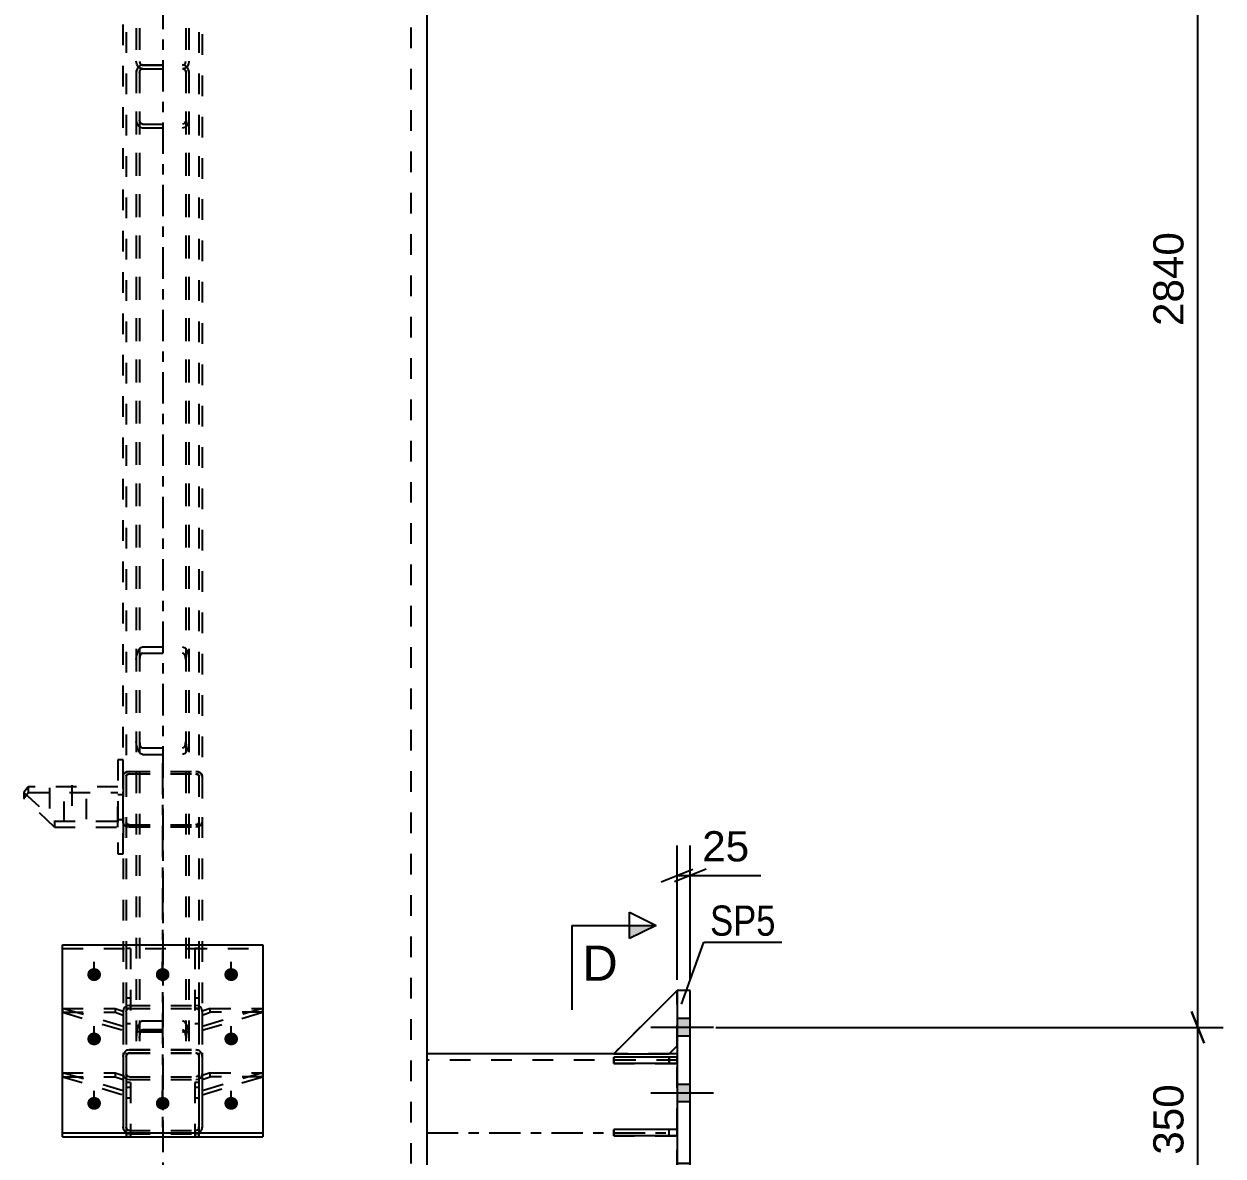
# Model space of a CAD drawing. Header units: millimetres. Extents: x -178 to 663, y -245 to 349.
# Drawn here: x -13.2 to 100.5, y 51.3 to 158.7 of the extents above; entities that cross this region are included whole.
import ezdxf

# ---------------------------------------------------------------- set-up
doc = ezdxf.new("R2010")
doc.units = ezdxf.units.MM
doc.linetypes.add('DXK_LINE_DOT2', pattern=[3.9198, 1.9599, -1.9599])
doc.linetypes.add('DXK_LINE_DOT3', pattern=[5.9187, 2.979, -0.9799, 0.9799, -0.9799])
doc.styles.add('Arial', font='ARIAL.TTF', dxfattribs={"height": 0.2})
doc.styles.add('Arial Narrow', font='ARIALN.TTF', dxfattribs={"height": 0.2})

# ---------------------------------------------------------------- blocks, each defined once
blk = doc.blocks.new('Part-247105013-3455 - 3389')
at = {"color": 7, "linetype": 'DXK_LINE_DOT2'}
for p, q in [((48.75, 67), (42.75, 61)), ((48.75, 61.75), (48.75, 67)), ((48, 61), (48.75, 61.75)), ((42.75, 61), (48, 61))]:
    blk.add_line(p, q, dxfattribs=at)
blk = doc.blocks.new('Part-247105013-3456 - 3389')
at = {"color": 2, "linetype": 'Continuous'}
for p, q in [((48.75, 67), (42.75, 61)), ((48, 61), (48.75, 61.75)), ((42.75, 61), (48, 61))]:
    blk.add_line(p, q, dxfattribs=at)
at = {"color": 7, "linetype": 'DXK_LINE_DOT2'}
blk.add_line((48.75, 61.75), (48.75, 67), dxfattribs=at)
blk = doc.blocks.new('Part-247105013-3481 - 3389')
at = {"color": 7, "linetype": 'DXK_LINE_DOT2'}
for p, q in [((-3.8, 63.59), (-9.55, 65.3)), ((-9.55, 65.3), (-4.55, 65.3)), ((-9.55, 65.3), (-9.55, 64.93)), ((-9.55, 64.93), (-3.8, 63.22)), ((-9.55, 64.93), (-4.55, 64.93)), ((-4.55, 65.3), (-3.8, 65.05)), ((-4.55, 65.3), (-4.55, 64.93)), ((-4.55, 64.93), (-3.8, 64.67)), ((-3.8, 65.05), (-3.8, 63.22))]:
    blk.add_line(p, q, dxfattribs=at)
blk = doc.blocks.new('Part-247105013-3465 - 3389')
at = {"color": 7, "linetype": 'DXK_LINE_DOT2'}
for p, q in [((-2.55, 244.46), (-2.55, 61.38)), ((-2.25, 244.46), (-2.25, 61.38)), ((2.15, 244.46), (2.15, 61.38)), ((2.45, 244.46), (2.45, 61.38)), ((-1.95, 64.11), (-2.18, 63.98)), ((-1.95, 64.11), (1.85, 64.11)), ((2.08, 63.98), (1.85, 64.11)), ((-2.5, 63.11), (-2.55, 62.49)), ((-2.55, 62.93), (-2.5, 63.04)), ((-2.5, 63.04), (-2.37, 63.12)), ((-2.37, 63.12), (-2.18, 63.18)), ((-2.22, 62.98), (-2.25, 62.93)), ((-2.25, 62.49), (-2.22, 62.8)), ((-2.16, 63.03), (-2.22, 62.98)), ((-2.18, 63.18), (-1.95, 63.21)), ((-2.06, 63.06), (-2.16, 63.03)), ((-2.06, 63.24), (-1.95, 63.3)), ((-1.95, 63.07), (-2.06, 63.06)), ((-1.95, 63.3), (1.85, 63.3)), ((-1.95, 63.21), (1.85, 63.21)), ((-1.95, 63.07), (1.85, 63.07)), ((1.85, 63.3), (1.97, 63.24)), ((1.85, 63.21), (2.08, 63.18)), ((1.97, 63.06), (1.85, 63.07)), ((2.07, 63.03), (1.97, 63.06)), ((2.13, 62.98), (2.07, 63.03)), ((2.08, 63.18), (2.28, 63.12)), ((2.15, 62.93), (2.13, 62.98)), ((2.13, 62.8), (2.15, 62.49)), ((2.28, 63.12), (2.41, 63.04)), ((2.45, 62.49), (2.41, 63.11)), ((2.41, 63.04), (2.45, 62.93)), ((-2.25, 61.38), (-2.55, 61.38)), ((2.45, 61.38), (2.15, 61.38))]:
    blk.add_line(p, q, dxfattribs=at)
for centre, radius, start, end in [((-0.71, 62.94), 1.8, 144.5924, 174.7804), ((0.62, 62.94), 1.8, 5.2196, 35.4076), ((-1.33, 62.72), 0.898, 144.5924, 174.7804), ((1.24, 62.72), 0.898, 5.2196, 35.4076)]:
    blk.add_arc(centre, radius, start, end, dxfattribs=at)
blk = doc.blocks.new('Part-247105013-3466 - 3389')
at = {"color": 7, "linetype": 'DXK_LINE_DOT2'}
for p, q in [((-2.18, 154.76), (-2.37, 154.61)), ((-1.95, 154.82), (-2.18, 154.76)), ((-1.95, 154.82), (1.85, 154.82)), ((2.08, 154.76), (1.85, 154.82)), ((2.28, 154.61), (2.08, 154.76)), ((-2.5, 154.38), (-2.55, 154.1)), ((-2.55, 154.1), (-2.55, 90.63)), ((-2.37, 154.61), (-2.5, 154.38)), ((-2.25, 154.1), (-2.22, 154.24)), ((-2.25, 154.1), (-2.25, 90.63)), ((-2.22, 154.24), (-2.16, 154.35)), ((-2.16, 154.35), (-2.06, 154.43)), ((-2.06, 154.43), (-1.95, 154.46)), ((-1.95, 154.46), (1.85, 154.46)), ((1.85, 154.46), (1.97, 154.43)), ((1.97, 154.43), (2.07, 154.35)), ((2.07, 154.35), (2.13, 154.24)), ((2.13, 154.24), (2.15, 154.1)), ((2.15, 154.1), (2.15, 90.63)), ((2.41, 154.38), (2.28, 154.61)), ((2.45, 154.1), (2.41, 154.38)), ((2.45, 154.1), (2.45, 90.63)), ((-2.55, 149.56), (-2.5, 149.29)), ((-2.5, 149.29), (-2.37, 149.05)), ((-2.37, 149.05), (-2.18, 148.9)), ((-2.22, 149.42), (-2.25, 149.56)), ((-2.16, 149.31), (-2.22, 149.42)), ((-2.06, 149.23), (-2.16, 149.31)), ((-1.95, 149.2), (-2.06, 149.23)), ((-1.95, 149.2), (1.85, 149.2)), ((1.97, 149.23), (1.85, 149.2)), ((2.07, 149.31), (1.97, 149.23)), ((2.13, 149.42), (2.07, 149.31)), ((2.08, 148.9), (2.28, 149.05)), ((2.15, 149.56), (2.13, 149.42)), ((2.28, 149.05), (2.41, 149.29)), ((2.41, 149.29), (2.45, 149.56)), ((-2.18, 148.9), (-1.95, 148.84)), ((-1.95, 148.84), (1.85, 148.84)), ((1.85, 148.84), (2.08, 148.9)), ((-2.18, 99.52), (-1.95, 99.61)), ((-1.95, 99), (-2.06, 98.96)), ((-1.95, 99.61), (1.85, 99.61)), ((-1.95, 99), (1.85, 99)), ((1.85, 99.61), (2.08, 99.52)), ((1.97, 98.96), (1.85, 99)), ((-2.55, 98.39), (-2.5, 98.86)), ((-2.22, 98.62), (-2.25, 98.39)), ((2.15, 98.39), (2.13, 98.62)), ((2.41, 98.86), (2.45, 98.39)), ((-2.5, 90.16), (-2.55, 90.63)), ((-2.25, 90.63), (-2.22, 90.39)), ((-2.06, 90.06), (-1.95, 90.01)), ((-1.95, 90.01), (1.85, 90.01)), ((1.85, 90.01), (1.97, 90.06)), ((2.13, 90.39), (2.15, 90.63)), ((2.45, 90.63), (2.41, 90.16)), ((-1.95, 89.4), (-2.18, 89.49)), ((-1.95, 89.4), (1.85, 89.4)), ((2.08, 89.49), (1.85, 89.4))]:
    blk.add_line(p, q, dxfattribs=at)
for centre, radius, start, end in [((-1.32, 98.69), 1.19, 135.8055, 172.0335), ((-1.64, 98.54), 0.594, 135.8055, 172.0335), ((1.54, 98.54), 0.594, 7.9665, 44.1945), ((1.23, 98.69), 1.19, 7.9665, 44.1945), ((-1.32, 90.32), 1.19, 187.9665, 224.1945), ((-1.64, 90.47), 0.594, 187.9665, 224.1945), ((1.54, 90.47), 0.594, 315.8055, 352.0335), ((1.23, 90.32), 1.19, 315.8055, 352.0335)]:
    blk.add_arc(centre, radius, start, end, dxfattribs=at)
blk = doc.blocks.new('Part-247105013-3437 - 3389')
at = {"color": 2, "linetype": 'Continuous'}
for p, q in [((42.75, 61), (25, 61)), ((48.75, 61), (48, 61)), ((42.75, 46), (25, 46)), ((48.75, 46), (48, 46))]:
    blk.add_line(p, q, dxfattribs=at)
at = {"color": 7, "linetype": 'DXK_LINE_DOT2'}
for p, q in [((25, 61), (25, 46)), ((48.75, 60.4), (25, 60.4)), ((48, 61), (42.75, 61)), ((48.75, 46), (48.75, 61)), ((48.75, 46.6), (25, 46.6)), ((48, 46), (42.75, 46))]:
    blk.add_line(p, q, dxfattribs=at)
at = {"color": 7, "linetype": 'DXK_LINE_DOT3'}
blk.add_line((25, 53.5), (48.75, 53.5), dxfattribs=at)
blk = doc.blocks.new('Part-247105013-3507 - 3389')
at = {"color": 2, "linetype": 'Continuous'}
for p, q in [((48.75, 60.68), (42.75, 60.68)), ((42.75, 60.08), (42.75, 60.68)), ((48.75, 60.68), (48.75, 60.08)), ((48.75, 60.08), (42.75, 60.08))]:
    blk.add_line(p, q, dxfattribs=at)
at = {"color": 7, "linetype": 'DXK_LINE_DOT2'}
blk.add_line((48, 60.08), (48, 60.68), dxfattribs=at)
blk = doc.blocks.new('Part-247105013-3447 - 3389')
at = {"color": 2, "linetype": 'Continuous'}
for p, q in [((50, 67), (48.75, 67)), ((48.75, 67), (48.75, 40)), ((50, 40), (50, 67)), ((48.75, 40), (50, 40))]:
    blk.add_line(p, q, dxfattribs=at)
blk = doc.blocks.new('Part-247105013-3454 - 3389')
at = {"color": 2, "linetype": 'Continuous'}
for p, q in [((48.75, 53.8), (42.75, 53.8)), ((42.75, 53.2), (42.75, 53.8)), ((48.75, 53.8), (48.75, 53.2)), ((48.75, 53.2), (42.75, 53.2))]:
    blk.add_line(p, q, dxfattribs=at)
at = {"color": 7, "linetype": 'DXK_LINE_DOT2'}
blk.add_line((48, 53.2), (48, 53.8), dxfattribs=at)
blk = doc.blocks.new('Part-247105013-3461 - 3389')
at = {"color": 7, "linetype": 'DXK_LINE_DOT2'}
for p, q in [((4.45, 59.2), (3.7, 58.94)), ((9.45, 59.2), (3.7, 57.49)), ((4.45, 58.82), (4.45, 59.2)), ((4.45, 59.2), (9.45, 59.2)), ((9.45, 58.82), (9.45, 59.2)), ((3.7, 58.94), (3.7, 57.11)), ((3.7, 58.56), (4.45, 58.82)), ((3.7, 57.11), (9.45, 58.82)), ((9.45, 58.82), (4.45, 58.82))]:
    blk.add_line(p, q, dxfattribs=at)
blk = doc.blocks.new('Part-247105013-3462 - 3389')
at = {"color": 7, "linetype": 'DXK_LINE_DOT2'}
for p, q in [((4.45, 65.3), (3.7, 65.05)), ((9.45, 65.3), (3.7, 63.59)), ((3.7, 65.05), (3.7, 63.22)), ((3.7, 64.67), (4.45, 64.93)), ((3.7, 63.22), (9.45, 64.93)), ((4.45, 64.93), (4.45, 65.3)), ((4.45, 65.3), (9.45, 65.3)), ((9.45, 64.93), (4.45, 64.93)), ((9.45, 64.93), (9.45, 65.3))]:
    blk.add_line(p, q, dxfattribs=at)
blk = doc.blocks.new('Part-247105013-3467 - 3389')
at = {"color": 7, "linetype": 'DXK_LINE_DOT2'}
for p, q in [((-3.75, 87.51), (-3.62, 87.65)), ((-3.62, 87.65), (-3.43, 87.74)), ((-3.43, 87.74), (-3.2, 87.77)), ((-3.2, 87.77), (3.1, 87.77)), ((3.1, 87.77), (3.33, 87.74)), ((3.33, 87.74), (3.53, 87.65)), ((3.53, 87.65), (3.66, 87.51)), ((-3.8, 87.35), (-3.75, 87.51)), ((-3.8, 87.35), (-3.8, 54.03)), ((-3.47, 87.43), (-3.5, 87.35)), ((-3.5, 87.35), (-3.5, 54.03)), ((-3.41, 87.5), (-3.47, 87.43)), ((-3.31, 87.54), (-3.41, 87.5)), ((-3.2, 87.56), (-3.31, 87.54)), ((-3.2, 87.56), (3.1, 87.56)), ((3.22, 87.54), (3.1, 87.56)), ((3.32, 87.5), (3.22, 87.54)), ((3.38, 87.43), (3.32, 87.5)), ((3.4, 87.35), (3.38, 87.43)), ((3.4, 87.35), (3.4, 54.03)), ((3.66, 87.51), (3.7, 87.35)), ((3.7, 87.35), (3.7, 54.03)), ((-3.75, 82.78), (-3.8, 82.94)), ((-3.62, 82.64), (-3.75, 82.78)), ((-3.43, 82.55), (-3.62, 82.64)), ((-3.5, 82.94), (-3.47, 82.86)), ((-3.47, 82.86), (-3.41, 82.79)), ((-3.2, 82.52), (-3.43, 82.55)), ((-3.41, 82.79), (-3.31, 82.75)), ((-3.31, 82.75), (-3.2, 82.73)), ((-3.2, 82.73), (3.1, 82.73)), ((-3.2, 82.52), (3.1, 82.52)), ((3.1, 82.73), (3.22, 82.75)), ((3.33, 82.55), (3.1, 82.52)), ((3.22, 82.75), (3.32, 82.79)), ((3.32, 82.79), (3.38, 82.86)), ((3.53, 82.64), (3.33, 82.55)), ((3.38, 82.86), (3.4, 82.94)), ((3.66, 82.78), (3.53, 82.64)), ((3.7, 82.94), (3.66, 82.78)), ((-3.75, 60.98), (-3.8, 60.74)), ((-3.5, 60.74), (-3.47, 60.86)), ((-3.47, 60.86), (-3.41, 60.96)), ((-3.2, 61.38), (-3.43, 61.33)), ((-3.41, 60.96), (-3.31, 61.03)), ((-3.31, 61.03), (-3.2, 61.06)), ((-3.2, 61.38), (3.1, 61.38)), ((-3.2, 61.06), (3.1, 61.06)), ((3.33, 61.33), (3.1, 61.38)), ((3.1, 61.06), (3.22, 61.03)), ((3.22, 61.03), (3.32, 60.96)), ((3.32, 60.96), (3.38, 60.86)), ((3.38, 60.86), (3.4, 60.74)), ((3.7, 60.74), (3.66, 60.98)), ((-3.8, 54.03), (-3.75, 53.79)), ((-3.47, 53.91), (-3.5, 54.03)), ((-3.41, 53.81), (-3.47, 53.91)), ((-3.31, 53.74), (-3.41, 53.81)), ((-3.2, 53.71), (-3.31, 53.74)), ((-3.2, 53.71), (3.1, 53.71)), ((3.22, 53.74), (3.1, 53.71)), ((3.32, 53.81), (3.22, 53.74)), ((3.38, 53.91), (3.32, 53.81)), ((3.4, 54.03), (3.38, 53.91)), ((3.66, 53.79), (3.7, 54.03)), ((-3.43, 53.44), (-3.2, 53.4)), ((-3.2, 53.4), (3.1, 53.4)), ((3.1, 53.4), (3.33, 53.44))]:
    blk.add_line(p, q, dxfattribs=at)
at = {"color": 7, "linetype": 'DXK_LINE_DOT3'}
blk.add_line((-0.05, 88.56), (-0.05, 53.97), dxfattribs=at)
at = {"color": 7, "linetype": 'DXK_LINE_DOT2'}
for centre, start, end in [((-3.17, 60.76), 114.32, 159.2417), ((3.08, 60.76), 20.7583, 65.68), ((-3.17, 54.01), 200.7583, 245.68), ((3.08, 54.01), 294.32, 339.2417)]:
    blk.add_arc(centre, 0.621, start, end, dxfattribs=at)
blk = doc.blocks.new('Part-247105013-3480 - 3389')
at = {"color": 7, "linetype": 'DXK_LINE_DOT2'}
for p, q in [((-3.8, 57.49), (-9.55, 59.2)), ((-9.55, 59.2), (-4.55, 59.2)), ((-9.55, 59.2), (-9.55, 58.82)), ((-4.55, 59.2), (-3.8, 58.94)), ((-4.55, 59.2), (-4.55, 58.82)), ((-9.55, 58.82), (-3.8, 57.11)), ((-9.55, 58.82), (-4.55, 58.82)), ((-4.55, 58.82), (-3.8, 58.56)), ((-3.8, 58.94), (-3.8, 57.11))]:
    blk.add_line(p, q, dxfattribs=at)
blk = doc.blocks.new('Part-247105013-3482 - 3389')
at = {"color": 7, "linetype": 'DXK_LINE_DOT2'}
for p, q in [((3, 70.99), (3, 63.87)), ((3.4, 70.99), (3, 70.99)), ((3.4, 70.99), (3.4, 63.87)), ((3, 66.29), (3.4, 66.29)), ((3, 65.33), (3.4, 65.33)), ((3, 63.87), (3.4, 63.87))]:
    blk.add_line(p, q, dxfattribs=at)
blk = doc.blocks.new('Part-247105013-3485 - 3389')
at = {"color": 7, "linetype": 'DXK_LINE_DOT2'}
for p, q in [((48.75, 53.8), (42.75, 53.8)), ((42.75, 53.8), (42.75, 53.2)), ((48, 53.2), (48, 53.8)), ((48.75, 53.2), (48.75, 53.8)), ((42.75, 53.2), (48.75, 53.2))]:
    blk.add_line(p, q, dxfattribs=at)
blk = doc.blocks.new('Part-247105013-3486 - 3389')
at = {"color": 7, "linetype": 'DXK_LINE_DOT2'}
for p, q in [((48.75, 60.68), (42.75, 60.68)), ((42.75, 60.68), (42.75, 60.08)), ((48, 60.68), (48, 60.08)), ((48.75, 60.08), (48.75, 60.68)), ((42.75, 60.08), (48.75, 60.08))]:
    blk.add_line(p, q, dxfattribs=at)
blk = doc.blocks.new('Part-247105013-3585 - 3389')
at = {"color": 7, "linetype": 'DXK_LINE_DOT2'}
for p, q in [((-3.8, 256.02), (-3.81, 255.92)), ((-3.81, 255.92), (-3.81, 245.11)), ((-3.51, 255.92), (-3.49, 256.08)), ((-3.51, 255.92), (-3.51, 82.94)), ((-3.49, 256.08), (-3.42, 256.22)), ((-3.42, 256.22), (-3.33, 256.32)), ((-3.33, 256.32), (-3.21, 256.35)), ((-3.21, 256.35), (3.09, 256.35)), ((2.45, 256.78), (-2.55, 256.78)), ((3.09, 256.35), (3.2, 256.32)), ((3.2, 256.32), (3.21, 256.31)), ((3.21, 256.31), (3.3, 256.22)), ((3.3, 256.22), (3.37, 256.08)), ((3.37, 256.08), (3.39, 255.92)), ((3.39, 255.92), (3.39, 82.94)), ((3.69, 255.74), (3.69, 82.94)), ((-3.81, 246.92), (-3.77, 246.6)), ((-3.49, 246.76), (-3.51, 246.92)), ((3.39, 246.92), (3.37, 246.76)), ((3.64, 246.6), (3.69, 246.92)), ((-3.77, 246.6), (-3.63, 246.32)), ((-3.63, 246.32), (-3.44, 246.13)), ((-3.42, 246.62), (-3.49, 246.76)), ((-3.44, 246.13), (-3.21, 246.07)), ((-3.33, 246.53), (-3.42, 246.62)), ((-3.33, 246.53), (-3.28, 246.51)), ((-3.28, 246.51), (-3.21, 246.49)), ((-3.21, 246.49), (3.09, 246.49)), ((-3.21, 246.07), (3.09, 246.07)), ((3.2, 246.53), (3.09, 246.49)), ((3.09, 246.07), (3.32, 246.13)), ((3.3, 246.62), (3.2, 246.53)), ((3.37, 246.76), (3.3, 246.62)), ((3.32, 246.13), (3.51, 246.32)), ((3.51, 246.32), (3.64, 246.6)), ((-3.81, 244.9), (-3.81, 82.94)), ((-3.63, 87.65), (-3.77, 87.51)), ((-3.44, 87.74), (-3.63, 87.65)), ((-3.21, 87.77), (-3.44, 87.74)), ((-3.21, 87.77), (3.09, 87.77)), ((3.32, 87.74), (3.09, 87.77)), ((3.51, 87.65), (3.32, 87.74)), ((3.64, 87.51), (3.51, 87.65)), ((-3.77, 87.51), (-3.81, 87.35)), ((-3.51, 87.35), (-3.49, 87.43)), ((-3.49, 87.43), (-3.42, 87.5)), ((-3.42, 87.5), (-3.33, 87.54)), ((-3.33, 87.54), (-3.21, 87.56)), ((-3.21, 87.56), (3.09, 87.56)), ((3.09, 87.56), (3.2, 87.54)), ((3.2, 87.54), (3.3, 87.5)), ((3.3, 87.5), (3.37, 87.43)), ((3.37, 87.43), (3.39, 87.35)), ((3.69, 87.35), (3.64, 87.51)), ((-3.81, 82.94), (-3.77, 82.78)), ((-3.77, 82.78), (-3.63, 82.64)), ((-3.63, 82.64), (-3.44, 82.55)), ((-3.49, 82.86), (-3.51, 82.94)), ((-3.42, 82.79), (-3.49, 82.86)), ((-3.44, 82.55), (-3.21, 82.52)), ((-3.33, 82.75), (-3.42, 82.79)), ((-3.21, 82.73), (-3.33, 82.75)), ((-3.21, 82.73), (3.09, 82.73)), ((-3.21, 82.52), (3.09, 82.52)), ((3.2, 82.75), (3.09, 82.73)), ((3.09, 82.52), (3.32, 82.55)), ((3.3, 82.79), (3.2, 82.75)), ((3.37, 82.86), (3.3, 82.79)), ((3.32, 82.55), (3.51, 82.64)), ((3.39, 82.94), (3.37, 82.86)), ((3.51, 82.64), (3.64, 82.78)), ((3.64, 82.78), (3.69, 82.94))]:
    blk.add_line(p, q, dxfattribs=at)
at = {"color": 2, "linetype": 'Continuous'}
for p, q in [((-3.77, 256.25), (-3.8, 256.02)), ((-3.63, 256.53), (-3.77, 256.25)), ((-3.44, 256.71), (-3.63, 256.53)), ((-3.21, 256.78), (-3.44, 256.71)), ((-3.21, 256.78), (-2.55, 256.78)), ((3.09, 256.78), (2.45, 256.78)), ((3.32, 256.71), (3.09, 256.78)), ((3.51, 256.53), (3.32, 256.71)), ((3.64, 256.25), (3.51, 256.53)), ((3.69, 255.92), (3.64, 256.25)), ((3.69, 255.92), (3.69, 255.74)), ((-3.81, 245.11), (-3.81, 244.9))]:
    blk.add_line(p, q, dxfattribs=at)
blk = doc.blocks.new('Part-247105013-3545 - 3389')
at = {"color": 2, "linetype": 'Continuous'}
for p, q in [((-9.55, 53.13), (-9.55, 71.33)), ((-9.55, 71.33), (9.45, 71.33)), ((9.45, 71.33), (9.45, 53.13)), ((-9.55, 53.48), (9.45, 53.48)), ((-9.55, 53.13), (9.45, 53.13))]:
    blk.add_line(p, q, dxfattribs=at)
at = {"color": 7, "linetype": 'DXK_LINE_DOT2'}
blk.add_line((-9.55, 70.99), (9.45, 70.99), dxfattribs=at)
blk = doc.blocks.new('Part-247105013-3546 - 3389')
at = {"color": 7, "linetype": 'DXK_LINE_DOT2'}
for p, q in [((-2.5, 221.09), (-2.55, 221.01)), ((-2.55, 221.01), (-2.55, 155.17)), ((-2.37, 221.16), (-2.5, 221.09)), ((-2.18, 221.21), (-2.37, 221.16)), ((-2.25, 221.01), (-2.22, 221.05)), ((-2.25, 221.01), (-2.25, 155.17)), ((-2.22, 221.05), (-2.16, 221.09)), ((-1.95, 221.22), (-2.18, 221.21)), ((-2.16, 221.09), (-2.06, 221.11)), ((-2.06, 221.11), (-1.95, 221.12)), ((-1.95, 221.22), (1.85, 221.22)), ((-1.95, 221.12), (1.85, 221.12)), ((2.08, 221.21), (1.85, 221.22)), ((1.85, 221.12), (1.97, 221.11)), ((1.97, 221.11), (2.07, 221.09)), ((2.07, 221.09), (2.13, 221.05)), ((2.28, 221.16), (2.08, 221.21)), ((2.13, 221.05), (2.15, 221.01)), ((2.15, 221.01), (2.15, 155.17)), ((2.41, 221.09), (2.28, 221.16)), ((2.45, 221.01), (2.41, 221.09)), ((2.45, 221.01), (2.45, 155.17)), ((-2.55, 219.7), (-2.53, 219.67)), ((-2.53, 219.67), (-2.23, 219.67)), ((-2.53, 219.67), (-2.5, 219.35)), ((-2.23, 219.67), (-2.25, 219.7)), ((-2.22, 219.58), (-2.23, 219.67)), ((2.14, 219.67), (2.13, 219.58)), ((2.15, 219.7), (2.14, 219.67)), ((2.14, 219.67), (2.44, 219.67)), ((2.41, 219.35), (2.44, 219.67)), ((2.44, 219.67), (2.45, 219.7)), ((-2.18, 218.68), (-1.95, 218.59)), ((-1.95, 219.2), (-2.06, 219.25)), ((-1.95, 219.2), (1.85, 219.2)), ((-1.95, 218.59), (1.85, 218.59)), ((1.97, 219.25), (1.85, 219.2)), ((1.85, 218.59), (2.08, 218.68)), ((-2.37, 160.22), (-2.18, 160.37)), ((-2.18, 160.37), (-1.95, 160.43)), ((-1.95, 160.43), (1.85, 160.43)), ((1.85, 160.43), (2.08, 160.37)), ((2.08, 160.37), (2.28, 160.22)), ((-2.55, 159.71), (-2.5, 159.98)), ((-2.5, 159.98), (-2.37, 160.22)), ((-2.22, 159.85), (-2.25, 159.71)), ((-2.16, 159.96), (-2.22, 159.85)), ((-2.06, 160.04), (-2.16, 159.96)), ((-1.95, 160.07), (-2.06, 160.04)), ((-1.95, 160.07), (1.85, 160.07)), ((1.97, 160.04), (1.85, 160.07)), ((2.07, 159.96), (1.97, 160.04)), ((2.13, 159.85), (2.07, 159.96)), ((2.15, 159.71), (2.13, 159.85)), ((2.28, 160.22), (2.41, 159.98)), ((2.41, 159.98), (2.45, 159.71)), ((-2.5, 154.89), (-2.55, 155.17)), ((-2.37, 154.66), (-2.5, 154.89)), ((-2.25, 155.17), (-2.22, 155.03)), ((-2.22, 155.03), (-2.16, 154.91)), ((-2.16, 154.91), (-2.06, 154.84)), ((-2.06, 154.84), (-1.95, 154.81)), ((-1.95, 154.81), (1.85, 154.81)), ((1.85, 154.81), (1.97, 154.84)), ((1.97, 154.84), (2.07, 154.91)), ((2.07, 154.91), (2.13, 155.03)), ((2.13, 155.03), (2.15, 155.17)), ((2.41, 154.89), (2.28, 154.66)), ((2.45, 155.17), (2.41, 154.89)), ((-2.18, 154.51), (-2.37, 154.66)), ((-1.95, 154.45), (-2.18, 154.51)), ((-1.95, 154.45), (1.85, 154.45)), ((2.08, 154.51), (1.85, 154.45)), ((2.28, 154.66), (2.08, 154.51))]:
    blk.add_line(p, q, dxfattribs=at)
for centre, radius, start, end in [((-1.64, 219.66), 0.594, 187.9666, 224.1946), ((1.54, 219.66), 0.594, 315.8054, 352.0334), ((-1.32, 219.51), 1.19, 187.9666, 224.1946), ((1.23, 219.51), 1.19, 315.8054, 352.0334)]:
    blk.add_arc(centre, radius, start, end, dxfattribs=at)
blk = doc.blocks.new('Bolt-247105013-3649 - 3389')
at = {"color": 1, "linetype": 'DXK_LINE_DOT2'}
for p, q in [((-8.67, 86.48), (-8.67, 82.96)), ((-10.79, 86.22), (-10.79, 82.69)), ((-9.42, 84.93), (-9.42, 81.41)), ((-7.3, 85.2), (-7.3, 81.67))]:
    blk.add_line(p, q, dxfattribs=at)
blk = doc.blocks.new('Bolt-247105013-3572 - 3389')
at = {"linetype": 'Continuous'}
for points in [[(48.75, 64.33), (48.75, 62.68), (50, 62.68), (50, 64.33)], [(48.75, 64.33), (48.75, 62.68), (50, 62.68), (50, 64.33)], [(48.75, 64.33), (48.75, 62.68), (50, 62.68), (50, 64.33)], [(48.75, 58.08), (48.75, 56.43), (50, 56.43), (50, 58.08)], [(48.75, 58.08), (48.75, 56.43), (50, 56.43), (50, 58.08)], [(48.75, 50.58), (48.75, 48.93), (50, 48.93), (50, 50.58)], [(48.75, 50.58), (48.75, 48.93), (50, 48.93), (50, 50.58)], [(48.75, 44.33), (48.75, 42.68), (50, 42.68), (50, 44.33)], [(48.75, 44.33), (48.75, 42.68), (50, 42.68), (50, 44.33)], [(48.75, 44.33), (48.75, 42.68), (50, 42.68), (50, 44.33)]]:
    blk.add_hatch(color=1, dxfattribs=at).paths.add_polyline_path(points)
at = {"color": 1, "linetype": 'Continuous'}
for p, q in [((50, 64.33), (48.75, 64.33)), ((50, 64.33), (48.75, 64.33)), ((50, 64.33), (48.75, 64.33)), ((52.2, 63.5), (46.25, 63.5)), ((52.2, 63.5), (46.25, 63.5)), ((52.2, 63.5), (46.25, 63.5)), ((50, 62.68), (48.75, 62.68)), ((50, 62.68), (48.75, 62.68)), ((50, 62.68), (48.75, 62.68)), ((50, 58.08), (48.75, 58.08)), ((50, 58.08), (48.75, 58.08)), ((52.2, 57.25), (46.25, 57.25)), ((52.2, 57.25), (46.25, 57.25)), ((50, 56.43), (48.75, 56.43)), ((50, 56.43), (48.75, 56.43)), ((50, 50.58), (48.75, 50.58)), ((50, 50.58), (48.75, 50.58)), ((52.2, 49.75), (46.25, 49.75)), ((52.2, 49.75), (46.25, 49.75)), ((50, 48.93), (48.75, 48.93)), ((50, 48.93), (48.75, 48.93)), ((52.2, 43.5), (46.25, 43.5)), ((52.2, 43.5), (46.25, 43.5)), ((52.2, 43.5), (46.25, 43.5)), ((50, 44.33), (48.75, 44.33)), ((50, 44.33), (48.75, 44.33)), ((50, 44.33), (48.75, 44.33)), ((50, 42.68), (48.75, 42.68)), ((50, 42.68), (48.75, 42.68)), ((50, 42.68), (48.75, 42.68))]:
    blk.add_line(p, q, dxfattribs=at)
blk = doc.blocks.new('Part-247105013-3580 - 3389')
at = {"color": 7, "linetype": 'DXK_LINE_DOT2'}
for p, q in [((-3.1, 58.28), (-3.5, 58.28)), ((-3.5, 58.28), (-3.5, 53.13)), ((-3.1, 58.28), (-3.1, 53.13)), ((-3.5, 57.83), (-3.1, 57.83)), ((-3.5, 56.83), (-3.1, 56.83))]:
    blk.add_line(p, q, dxfattribs=at)
at = {"color": 2, "linetype": 'Continuous'}
blk.add_line((-3.1, 53.13), (-3.5, 53.13), dxfattribs=at)
blk = doc.blocks.new('Part-247105013-3581 - 3389')
at = {"color": 7, "linetype": 'DXK_LINE_DOT2'}
for p, q in [((3.4, 58.28), (3, 58.28)), ((3, 58.28), (3, 53.13)), ((3.4, 58.28), (3.4, 53.13)), ((3, 57.83), (3.4, 57.83)), ((3, 56.83), (3.4, 56.83))]:
    blk.add_line(p, q, dxfattribs=at)
at = {"color": 2, "linetype": 'Continuous'}
blk.add_line((3.4, 53.13), (3, 53.13), dxfattribs=at)
blk = doc.blocks.new('Part-247105013-3582 - 3389')
at = {"color": 7, "linetype": 'DXK_LINE_DOT2'}
for p, q in [((-3.5, 70.99), (-3.5, 63.87)), ((-3.1, 70.99), (-3.5, 70.99)), ((-3.1, 70.99), (-3.1, 63.87)), ((-3.5, 66.29), (-3.1, 66.29)), ((-3.5, 65.33), (-3.1, 65.33)), ((-3.5, 63.87), (-3.1, 63.87))]:
    blk.add_line(p, q, dxfattribs=at)
blk = doc.blocks.new('Part-247105013-3584 - 3389')
at = {"color": 7, "linetype": 'DXK_LINE_DOT2'}
for p, q in [((-3.75, 65.24), (-3.8, 65.02)), ((-3.8, 65.02), (-3.8, 54.05)), ((-3.62, 65.42), (-3.75, 65.24)), ((-3.43, 65.54), (-3.62, 65.42)), ((-3.5, 65.02), (-3.47, 65.13)), ((-3.5, 65.02), (-3.5, 54.05)), ((-3.47, 65.13), (-3.41, 65.22)), ((-3.2, 65.59), (-3.43, 65.54)), ((-3.41, 65.22), (-3.31, 65.28)), ((-3.31, 65.28), (-3.2, 65.3)), ((-3.2, 65.59), (3.1, 65.59)), ((-3.2, 65.3), (3.1, 65.3)), ((3.33, 65.54), (3.1, 65.59)), ((3.1, 65.3), (3.22, 65.28)), ((3.22, 65.28), (3.32, 65.22)), ((3.32, 65.22), (3.38, 65.13)), ((3.53, 65.42), (3.33, 65.54)), ((3.38, 65.13), (3.4, 65.02)), ((3.4, 65.02), (3.4, 54.05)), ((3.66, 65.24), (3.53, 65.42)), ((3.7, 65.02), (3.66, 65.24)), ((3.7, 65.02), (3.7, 54.05)), ((-3.8, 60.75), (-3.75, 60.99)), ((-3.47, 60.87), (-3.5, 60.75)), ((-3.41, 60.98), (-3.47, 60.87)), ((-3.43, 61.34), (-3.2, 61.39)), ((-3.31, 61.04), (-3.41, 60.98)), ((-3.2, 61.07), (-3.31, 61.04)), ((-3.2, 61.39), (3.1, 61.39)), ((-3.2, 61.07), (3.1, 61.07)), ((3.1, 61.39), (3.33, 61.34)), ((3.22, 61.04), (3.1, 61.07)), ((3.32, 60.98), (3.22, 61.04)), ((3.38, 60.87), (3.32, 60.98)), ((3.4, 60.75), (3.38, 60.87)), ((3.66, 60.99), (3.7, 60.75)), ((-3.8, 59.1), (-3.75, 58.89)), ((-3.75, 58.89), (-3.62, 58.7)), ((-3.62, 58.7), (-3.43, 58.58)), ((-3.47, 58.99), (-3.5, 59.1)), ((-3.41, 58.9), (-3.47, 58.99)), ((-3.43, 58.58), (-3.2, 58.54)), ((-3.31, 58.84), (-3.41, 58.9)), ((-3.2, 58.82), (-3.31, 58.84)), ((-3.2, 58.82), (3.1, 58.82)), ((-3.2, 58.54), (3.1, 58.54)), ((3.22, 58.84), (3.1, 58.82)), ((3.1, 58.54), (3.33, 58.58)), ((3.32, 58.9), (3.22, 58.84)), ((3.38, 58.99), (3.32, 58.9)), ((3.33, 58.58), (3.53, 58.7)), ((3.4, 59.1), (3.38, 58.99)), ((3.53, 58.7), (3.66, 58.89)), ((3.66, 58.89), (3.7, 59.1)), ((-3.75, 53.8), (-3.8, 54.05)), ((-3.5, 54.05), (-3.47, 53.92)), ((-3.47, 53.92), (-3.41, 53.82)), ((-3.2, 53.41), (-3.43, 53.46)), ((-3.41, 53.82), (-3.31, 53.75)), ((-3.31, 53.75), (-3.2, 53.73)), ((-3.2, 53.73), (3.1, 53.73)), ((3.1, 53.73), (3.22, 53.75)), ((3.33, 53.46), (3.1, 53.41)), ((3.22, 53.75), (3.32, 53.82)), ((3.32, 53.82), (3.38, 53.92)), ((3.38, 53.92), (3.4, 54.05)), ((3.7, 54.05), (3.66, 53.8)), ((-3.2, 53.41), (3.1, 53.41))]:
    blk.add_line(p, q, dxfattribs=at)
for centre, start, end in [((-3.17, 60.77), 114.32, 159.2417), ((3.08, 60.77), 20.7583, 65.68), ((-3.17, 54.02), 200.7583, 245.68), ((3.08, 54.02), 294.32, 339.2417)]:
    blk.add_arc(centre, 0.621, start, end, dxfattribs=at)
blk = doc.blocks.new('Part-247105013-3590 - 3389')
at = {"color": 7, "linetype": 'DXK_LINE_DOT3'}
blk.add_line((0, 28), (0, 228.92), dxfattribs=at)
at = {"color": 7, "linetype": 'DXK_LINE_DOT2'}
blk.add_line((23.5, 228.92), (23.5, 28), dxfattribs=at)
at = {"color": 2, "linetype": 'Continuous'}
blk.add_line((25, 228.92), (25, 28), dxfattribs=at)
blk = doc.blocks.new('Bolt-247105013-3622 - 3389')
at = {"linetype": 'Continuous'}
for points in [[(-6.55, 67.9), (-6.68, 67.91), (-6.81, 67.95), (-6.93, 68.02), (-7.03, 68.1), (-7.11, 68.21), (-7.16, 68.32), (-7.19, 68.45), (-7.19, 68.58), (-7.16, 68.7), (-7.11, 68.82), (-7.03, 68.92), (-6.93, 69.01), (-6.81, 69.07), (-6.68, 69.11), (-6.55, 69.12), (-6.41, 69.11), (-6.28, 69.07), (-6.16, 69.01), (-6.06, 68.92), (-5.98, 68.82), (-5.93, 68.7), (-5.9, 68.58), (-5.9, 68.45), (-5.93, 68.32), (-5.98, 68.21), (-6.06, 68.1), (-6.16, 68.02), (-6.28, 67.95), (-6.41, 67.91)], [(-0.05, 67.9), (-0.18, 67.91), (-0.31, 67.95), (-0.43, 68.02), (-0.53, 68.1), (-0.61, 68.21), (-0.66, 68.32), (-0.69, 68.45), (-0.69, 68.58), (-0.66, 68.7), (-0.61, 68.82), (-0.53, 68.92), (-0.43, 69.01), (-0.31, 69.07), (-0.18, 69.11), (-0.05, 69.12), (0.09, 69.11), (0.22, 69.07), (0.34, 69.01), (0.44, 68.92), (0.52, 68.82), (0.57, 68.7), (0.6, 68.58), (0.6, 68.45), (0.57, 68.32), (0.52, 68.21), (0.44, 68.1), (0.34, 68.02), (0.22, 67.95), (0.09, 67.91)], [(6.45, 67.9), (6.32, 67.91), (6.19, 67.95), (6.07, 68.02), (5.97, 68.1), (5.89, 68.21), (5.84, 68.32), (5.81, 68.45), (5.81, 68.58), (5.84, 68.7), (5.89, 68.82), (5.97, 68.92), (6.07, 69.01), (6.19, 69.07), (6.32, 69.11), (6.45, 69.12), (6.59, 69.11), (6.72, 69.07), (6.84, 69.01), (6.94, 68.92), (7.02, 68.82), (7.07, 68.7), (7.1, 68.58), (7.1, 68.45), (7.07, 68.32), (7.02, 68.21), (6.94, 68.1), (6.84, 68.02), (6.72, 67.95), (6.59, 67.91)], [(-6.55, 61.79), (-6.68, 61.81), (-6.81, 61.85), (-6.93, 61.91), (-7.03, 61.99), (-7.11, 62.1), (-7.16, 62.21), (-7.19, 62.34), (-7.19, 62.47), (-7.16, 62.59), (-7.11, 62.71), (-7.03, 62.81), (-6.93, 62.9), (-6.81, 62.96), (-6.68, 63), (-6.55, 63.01), (-6.41, 63), (-6.28, 62.96), (-6.16, 62.9), (-6.06, 62.81), (-5.98, 62.71), (-5.93, 62.59), (-5.9, 62.47), (-5.9, 62.34), (-5.93, 62.21), (-5.98, 62.1), (-6.06, 61.99), (-6.16, 61.91), (-6.28, 61.85), (-6.41, 61.81)], [(6.45, 61.79), (6.32, 61.81), (6.19, 61.85), (6.07, 61.91), (5.97, 61.99), (5.89, 62.1), (5.84, 62.21), (5.81, 62.34), (5.81, 62.47), (5.84, 62.59), (5.89, 62.71), (5.97, 62.81), (6.07, 62.9), (6.19, 62.96), (6.32, 63), (6.45, 63.01), (6.59, 63), (6.72, 62.96), (6.84, 62.9), (6.94, 62.81), (7.02, 62.71), (7.07, 62.59), (7.1, 62.47), (7.1, 62.34), (7.07, 62.21), (7.02, 62.1), (6.94, 61.99), (6.84, 61.91), (6.72, 61.85), (6.59, 61.81)], [(-6.55, 55.68), (-6.68, 55.7), (-6.81, 55.74), (-6.93, 55.8), (-7.03, 55.89), (-7.11, 55.99), (-7.16, 56.11), (-7.19, 56.23), (-7.19, 56.36), (-7.16, 56.48), (-7.11, 56.6), (-7.03, 56.7), (-6.93, 56.79), (-6.81, 56.85), (-6.68, 56.89), (-6.55, 56.91), (-6.41, 56.89), (-6.28, 56.85), (-6.16, 56.79), (-6.06, 56.7), (-5.98, 56.6), (-5.93, 56.48), (-5.9, 56.36), (-5.9, 56.23), (-5.93, 56.11), (-5.98, 55.99), (-6.06, 55.89), (-6.16, 55.8), (-6.28, 55.74), (-6.41, 55.7)], [(-0.05, 55.68), (-0.18, 55.7), (-0.31, 55.74), (-0.43, 55.8), (-0.53, 55.89), (-0.61, 55.99), (-0.66, 56.11), (-0.69, 56.23), (-0.69, 56.36), (-0.66, 56.48), (-0.61, 56.6), (-0.53, 56.7), (-0.43, 56.79), (-0.31, 56.85), (-0.18, 56.89), (-0.05, 56.91), (0.09, 56.89), (0.22, 56.85), (0.34, 56.79), (0.44, 56.7), (0.52, 56.6), (0.57, 56.48), (0.6, 56.36), (0.6, 56.23), (0.57, 56.11), (0.52, 55.99), (0.44, 55.89), (0.34, 55.8), (0.22, 55.74), (0.09, 55.7)], [(6.45, 55.68), (6.32, 55.7), (6.19, 55.74), (6.07, 55.8), (5.97, 55.89), (5.89, 55.99), (5.84, 56.11), (5.81, 56.23), (5.81, 56.36), (5.84, 56.48), (5.89, 56.6), (5.97, 56.7), (6.07, 56.79), (6.19, 56.85), (6.32, 56.89), (6.45, 56.91), (6.59, 56.89), (6.72, 56.85), (6.84, 56.79), (6.94, 56.7), (7.02, 56.6), (7.07, 56.48), (7.1, 56.36), (7.1, 56.23), (7.07, 56.11), (7.02, 55.99), (6.94, 55.89), (6.84, 55.8), (6.72, 55.74), (6.59, 55.7)]]:
    blk.add_hatch(color=1, dxfattribs=at).paths.add_polyline_path(points)
at = {"color": 1, "linetype": 'Continuous'}
for p, q in [((-6.55, 67.91), (-6.55, 69.71)), ((-0.05, 67.91), (-0.05, 69.71)), ((6.45, 67.91), (6.45, 69.71)), ((-6.55, 61.8), (-6.55, 63.6)), ((6.45, 61.8), (6.45, 63.6)), ((-6.55, 55.7), (-6.55, 57.49)), ((-0.05, 55.7), (-0.05, 57.49)), ((6.45, 55.7), (6.45, 57.49))]:
    blk.add_line(p, q, dxfattribs=at)
blk = doc.blocks.new('Part-247105013-3641 - 3389')
at = {"color": 7, "linetype": 'DXK_LINE_DOT2'}
for p, q in [((-4.3, 88.87), (-4.3, 79.96)), ((-3.8, 88.87), (-4.3, 88.87)), ((-3.8, 79.96), (-3.8, 88.87)), ((-4.3, 85.6), (-3.8, 85.6)), ((-4.3, 83.23), (-3.8, 83.23)), ((-4.3, 79.96), (-3.8, 79.96))]:
    blk.add_line(p, q, dxfattribs=at)
blk = doc.blocks.new('Part-247105013-3642 - 3389')
at = {"color": 7, "linetype": 'DXK_LINE_DOT2'}
for p, q in [((-12.8, 86.33), (-13.2, 85.8)), ((-13.2, 85.8), (-10.29, 83.07)), ((-13.2, 85.8), (-13.2, 85.23)), ((-13.2, 85.23), (-12.8, 85.77)), ((-4.3, 86.33), (-12.8, 86.33)), ((-12.8, 86.33), (-12.8, 85.77)), ((-12.8, 85.77), (-4.3, 85.77)), ((-4.3, 82.5), (-4.3, 86.33)), ((-10.29, 82.5), (-13.2, 85.23)), ((-10.29, 83.07), (-4.3, 83.07)), ((-10.29, 83.07), (-10.29, 82.5)), ((-10.29, 82.5), (-4.3, 82.5))]:
    blk.add_line(p, q, dxfattribs=at)
blk = doc.blocks.new('StraightDimension-247105013-26028 - 3389')
at = {"color": 7, "linetype": 'Continuous'}
for p, q in [((98.73, 62), (97.53, 65)), ((52.42, 63.5), (100.53, 63.5)), ((98.13, 46), (98.13, 63.5)), ((97.53, 47.5), (98.73, 44.5)), ((49.75, 46), (100.53, 46))]:
    blk.add_line(p, q, dxfattribs=at)
at = {"color": 0}
blk.add_wipeout([(97.38, 58.69), (93.18, 58.69), (93.18, 50.82), (97.38, 50.82)], dxfattribs=at)
at = {"color": 3, "style": 'Arial'}
blk.add_text('350', height=2.865, rotation=90.0002, dxfattribs=at).set_placement((96.78, 51.42))
blk = doc.blocks.new('StraightDimension-247105013-20413 - 3389')
at = {"color": 7, "linetype": 'Continuous'}
for p, q in [((48.75, 68), (48.75, 80.75)), ((50, 68), (50, 80.75)), ((47.25, 77.3), (50.25, 78.5)), ((51.5, 78.5), (48.5, 77.3)), ((48.75, 77.9), (50, 77.9)), ((50, 77.9), (56.7, 77.9)), ((50, 77.9), (56.7, 77.9))]:
    blk.add_line(p, q, dxfattribs=at)
at = {"color": 0}
blk.add_wipeout([(56.17, 78.65), (56.17, 82.85), (50.53, 82.85), (50.53, 78.65)], dxfattribs=at)
at = {"color": 3, "style": 'Arial'}
blk.add_text('25', height=2.865, dxfattribs=at).set_placement((51.13, 79.25))
blk = doc.blocks.new('StraightDimension-247105013-26027 - 3389')
at = {"color": 7, "linetype": 'Continuous'}
for p, q in [((98.73, 204), (97.53, 207)), ((79.75, 205.5), (100.53, 205.5)), ((98.13, 63.5), (98.13, 205.5)), ((97.53, 65), (98.73, 62)), ((52.42, 63.5), (100.53, 63.5))]:
    blk.add_line(p, q, dxfattribs=at)
at = {"color": 0}
blk.add_wipeout([(97.38, 139.55), (93.18, 139.55), (93.18, 129.45), (97.38, 129.45)], dxfattribs=at)
at = {"color": 3, "style": 'Arial'}
blk.add_text('2840', height=2.865, rotation=90.0002, dxfattribs=at).set_placement((96.78, 130.05))
blk = doc.blocks.new('Mark-247105013-3443 - 3389')
at = {"color": 30, "linetype": 'Continuous'}
for p, q in [((49.18, 65.69), (51.28, 71.6)), ((51.28, 71.6), (58.69, 71.6))]:
    blk.add_line(p, q, dxfattribs=at)
at = {"color": 0}
blk.add_wipeout([(58.09, 72.2), (58.09, 75.2), (51.88, 75.2), (51.88, 72.2)], dxfattribs=at)
blk.add_wipeout([(58.09, 72.2), (58.09, 75.2), (51.88, 75.2), (51.88, 72.2)], dxfattribs=at)
at = {"color": 3, "style": 'Arial Narrow'}
blk.add_text('SP5', height=2.863, dxfattribs=at).set_placement((51.88, 72.2))
blk = doc.blocks.new('SectionMark-247105013-21256 - 3389')
at = {"linetype": 'Continuous'}
for points in [[(44.25, 71.92), (44.25, 73.17), (46.75, 73.17)], [(44.25, 26.19), (44.25, 27.44), (46.75, 26.19)]]:
    blk.add_hatch(color=6, dxfattribs=at).paths.add_polyline_path(points)
at = {"color": 6, "linetype": 'Continuous'}
for p, q in [((44.25, 71.92), (44.25, 74.42)), ((44.25, 74.42), (46.75, 73.17)), ((38.75, 73.17), (38.75, 65.17)), ((38.75, 73.17), (46.75, 73.17)), ((46.75, 73.17), (44.25, 71.92)), ((38.75, 26.19), (38.75, 34.19)), ((46.75, 26.19), (44.25, 27.44)), ((44.25, 27.44), (44.25, 24.94)), ((38.75, 26.19), (46.75, 26.19)), ((46.75, 26.19), (44.25, 24.94))]:
    blk.add_line(p, q, dxfattribs=at)
at = {"color": 0, "linetype": 'Continuous'}
for points in [[(43.12, 67.92), (43.12, 71.42), (39.75, 71.42), (39.75, 67.92)], [(43.12, 27.94), (43.12, 31.44), (39.75, 31.44), (39.75, 27.94)]]:
    blk.add_wipeout(points, dxfattribs=at)
at = {"color": 3, "linetype": 'Continuous', "style": 'Arial'}
for p in [(39.75, 67.92), (39.75, 27.94)]:
    blk.add_text('D', height=3.34, dxfattribs=at).set_placement(p)

msp = doc.modelspace()

# ---------------------------------------------------------------- block references
for name in ['Part-247105013-3585 - 3389', 'Part-247105013-3465 - 3389', 'Part-247105013-3590 - 3389', 'Part-247105013-3546 - 3389', 'Part-247105013-3466 - 3389', 'Part-247105013-3641 - 3389', 'Part-247105013-3467 - 3389', 'Bolt-247105013-3649 - 3389', 'Part-247105013-3642 - 3389', 'StraightDimension-247105013-20413 - 3389', 'Part-247105013-3545 - 3389', 'Part-247105013-3582 - 3389', 'Part-247105013-3482 - 3389', 'Bolt-247105013-3622 - 3389', 'Part-247105013-3455 - 3389', 'Part-247105013-3456 - 3389', 'Part-247105013-3447 - 3389', 'Part-247105013-3481 - 3389', 'Part-247105013-3584 - 3389', 'Part-247105013-3462 - 3389', 'Bolt-247105013-3572 - 3389', 'Part-247105013-3437 - 3389', 'Part-247105013-3507 - 3389', 'Part-247105013-3486 - 3389', 'Part-247105013-3480 - 3389', 'Part-247105013-3461 - 3389', 'Part-247105013-3580 - 3389', 'Part-247105013-3581 - 3389', 'Part-247105013-3454 - 3389', 'Part-247105013-3485 - 3389']:
    msp.add_blockref(name, (0, 0))

# ---------------------------------------------------------------- next in the draw order: block references
for name in ['SectionMark-247105013-21256 - 3389', 'StraightDimension-247105013-26028 - 3389']:
    msp.add_blockref(name, (0, 0))

# ---------------------------------------------------------------- next in the draw order: block references
msp.add_blockref('StraightDimension-247105013-26027 - 3389', (0, 0))

# ---------------------------------------------------------------- next in the draw order: block references
msp.add_blockref('Mark-247105013-3443 - 3389', (0, 0))

doc.saveas('drawing.dxf')
